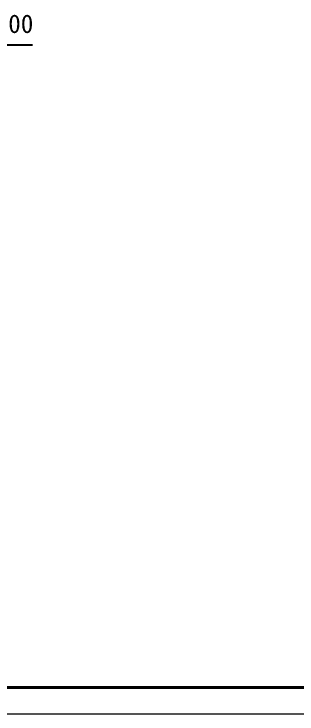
# Model space of a CAD drawing. Header units: millimetres. Extents: x 786 to 1380, y -734 to -314.
# Drawn here: x 1029.5 to 1083, y -733.8 to -601.5 of the extents above; entities that cross this region are included whole.
import ezdxf

# ---------------------------------------------------------------- set-up
doc = ezdxf.new("R2010")
doc.units = ezdxf.units.MM
doc.header["$PDSIZE"] = -1
for name, color, linetype, lineweight in [('标注层', 4, 'Continuous', 15), ('粗实线层', 7, 'Continuous', 15), ('轮廓实线层', 7, 'Continuous', 40)]:
    doc.layers.add(name, color=color, linetype=linetype, lineweight=lineweight)
doc.dimstyles.new('ISO-25', dxfattribs={"dimtxt": 2.5, "dimasz": 2.5, "dimexe": 1.25, "dimexo": 0.625, "dimtad": 1, "dimtxsty": 'Standard', "dimcen": 2.5, "dimadec": 0, "dimazin": 0, "dimtfac": 1, "dimtmove": 0, "dimatfit": 3, "dimfxl": 1, "dimarcsym": 0})

# ---------------------------------------------------------------- blocks, each defined once
blk = doc.blocks.new('*D120')
at = {"layer": 'Defpoints', "color": 0, "transparency": 16777216}
for p in [(1002.28, -623.86), (954.05, -699.84)]:
    blk.add_point(p, dxfattribs=at)
at = {"layer": '粗实线层', "color": 0, "lineweight": -2, "transparency": 16777216}
for p, q in [((1012.75, -607.36), (1004.47, -620.41)), ((1032.94, -607.36), (1012.75, -607.36)), ((954.05, -699.84), (1002.28, -623.86)), ((951.87, -703.29), (949.68, -706.73))]:
    blk.add_line(p, q, dxfattribs=at)
at = {"layer": '粗实线层', "color": 0, "transparency": 16777216}
for points in [[(1003.89, -620.05), (1005.04, -620.78), (1002.28, -623.86)], [(951.29, -702.92), (952.44, -703.65), (954.05, -699.84)]]:
    blk.add_solid(points, dxfattribs=at)
at = {"layer": '粗实线层', "color": 0, "lineweight": 15, "transparency": 16777216, "insert": (1023.61, -603.79), "char_height": 3.5, "attachment_point": 5}
blk.add_mtext('∅180,00', dxfattribs=at)

msp = doc.modelspace()

# ---------------------------------------------------------------- linework, layer by layer
at = {"layer": '标注层'}
msp.add_line((1379.9984, -733.7604), (785.9984, -733.7604), dxfattribs=at)
at = {"layer": '轮廓实线层'}
msp.add_line((1374.9984, -728.7604), (810.9984, -728.7604), dxfattribs=at)

# ---------------------------------------------------------------- dimensions: what is measured, and where the dimension line sits
at = {"layer": '粗实线层', "lineweight": 15}
dim = msp.add_diameter_dim_2p(p1=(954.0526, -699.8416), p2=(1002.2825, -623.8556), dimstyle='ISO-25', override={"dimtxt": 3.5, "dimasz": 4.08, "dimexe": 2, "dimexo": 0, "dimgap": 1.524, "dimtih": 1, "dimtoh": 1, "dimlfac": 2, "dimzin": 0, "dimadec": 2, "dimtzin": 0}, dxfattribs=at)
dim.commit()
dim.dimension.update_dxf_attribs({"geometry": '*D120', "text_midpoint": (1023.6114, -607.3577), "dimtype": 163})

doc.saveas('drawing.dxf')
